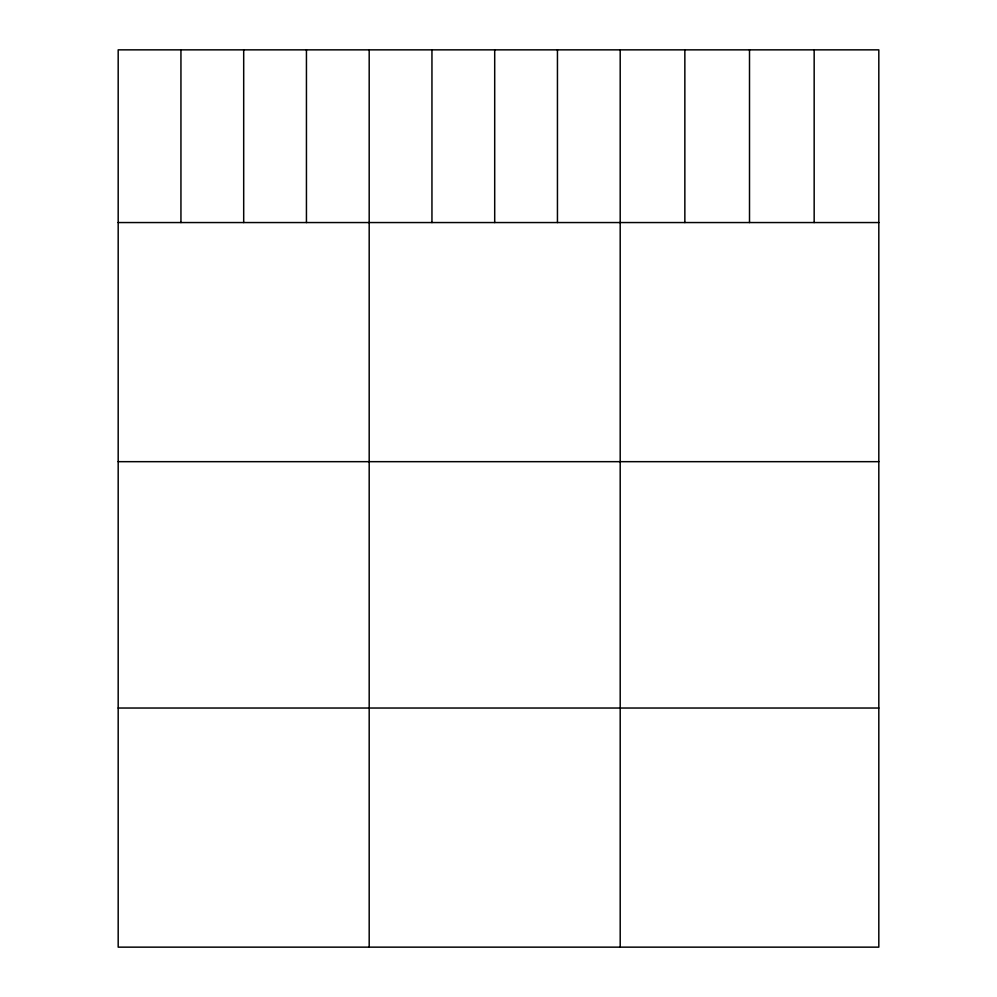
<?xml version="1.0" encoding="UTF-8"?>
<svg xmlns="http://www.w3.org/2000/svg" width="997" height="997" viewBox="0 0 997 997"><rect width="100%" height="100%" fill="white"/><g stroke="black" fill="none" stroke-linecap="round" stroke-linejoin="round"><path stroke-width="1.5" d="M878.818 222.555L878.818 947.15L118.182 947.15L118.182 49.85L878.818 49.85L878.818 222.555L118.182 222.555M118.182 461.673L878.818 461.673M118.182 708.032L878.818 708.032M814.163 49.85L814.163 222.555M749.507 49.85L749.507 222.555M684.852 49.85L684.852 222.555M620.196 49.85L620.196 947.15M557.448 49.85L557.448 222.555M494.699 49.85L494.699 222.555M431.95 49.85L431.95 222.555M369.189 49.85L369.189 947.15M306.44 49.85L306.44 222.555M243.692 49.85L243.692 222.555M180.943 49.85L180.943 222.555"/></g></svg>
